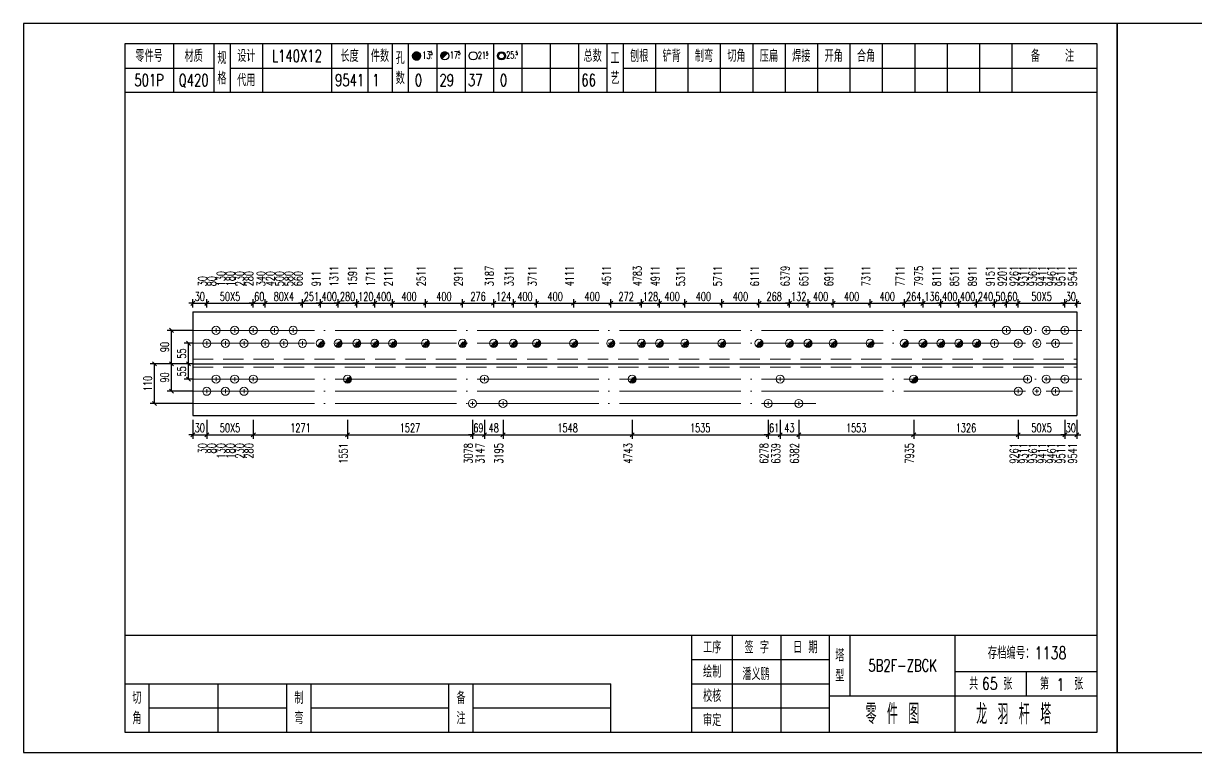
# Model space of a CAD drawing. Header units: millimetres. Extents: x 0 to 30240, y -10896 to -1348.
# Drawn here: x 0 to 289.6, y -3906.9 to -3726.9 of the extents above; entities that cross this region are included whole.
import ezdxf
from ezdxf.enums import TextEntityAlignment as Align

# ---------------------------------------------------------------- set-up
doc = ezdxf.new("R2010")
doc.units = ezdxf.units.MM
doc.header["$LTSCALE"] = 20
doc.header["$PDMODE"] = 1
doc.linetypes.add('DASHDOT2X', pattern=[1.75, 1.5, -0.125, 0, -0.125])
doc.linetypes.add('HIDDEN', pattern=[0.375, 0.25, -0.125])
for name, color, linetype, lineweight in [('1', 7, 'Continuous', 25), ('11', 3, 'Continuous', 13), ('2', 1, 'HIDDEN', 13), ('5', 1, 'Continuous', 13), ('7', 2, 'DASHDOT2X', 13)]:
    doc.layers.add(name, color=color, linetype=linetype, lineweight=lineweight)
doc.styles.get("Standard").update_dxf_attribs({"font": 'simplex', "width": 0.7, "bigfont": 'gbhzfs.shx'})
doc.styles.add('SYMBOL_TXT', font='txt.shx', dxfattribs={"width": 0.6})
doc.styles.add('TITLE_TXT', font='simplex.shx', dxfattribs={"width": 0.75, "height": 2.5, "bigfont": 'gbhzfs.shx'})
doc.dimstyles.get("Standard").update_dxf_attribs({"dimtxt": 2.1, "dimasz": 1, "dimexe": 1.05, "dimexo": 0, "dimgap": 0.63, "dimtad": 1, "dimzin": 0, "dimdsep": 46, "dimtxsty": 'standard', "dimblk": 'OBLIQUE', "dimblk1": 'OBLIQUE', "dimblk2": 'OBLIQUE', "dimcen": 0.09, "dimadec": 0, "dimazin": 0, "dimtfac": 1, "dimtdec": 1, "dimtix": 1, "dimtmove": 0, "dimatfit": 3, "dimfxl": 0, "dimtolj": 1, "dimtzin": 0, "dimarcsym": 0})
pattern_1 = [(0, (-3, 0), (0, 0.0125), [])]

# ---------------------------------------------------------------- blocks, each defined once
blk = doc.blocks.new('M12_HOLE')
h = blk.add_hatch()
h.set_pattern_fill('LINE', scale=0.1, style=0)
h.set_pattern_definition(pattern_1)
h.paths.add_polyline_path([(-5, 0, 1), (-1, 0, 1)])
at = {"color": 7}
blk.add_circle((-3, 0), 2, dxfattribs=at)
at = {"color": 7, "attachment_point": 1, "style": 'SYMBOL_TXT'}
for s, insert, char_height, width in [('13\\f??|b0|i0|c0|p54;.', (-0.12, 2.11), 3.5, 5.7075), ('5', (3.74, 2.26), 1.8, 2.9309)]:
    blk.add_mtext(s, dxfattribs=dict(at, insert=insert, char_height=char_height, width=width))
blk = doc.blocks.new('M16_HOLE')
h = blk.add_hatch()
h.set_pattern_fill('LINE', scale=0.1, style=0)
h.set_pattern_definition(pattern_1)
h.paths.add_polyline_path([(-1.59, 1.41, 0.668179), (-5, 0, 0.198912), (-4.41, -1.41)])
at = {"color": 7}
blk.add_circle((-3, 0), 2, dxfattribs=at)
at = {"color": 7, "attachment_point": 1, "style": 'SYMBOL_TXT'}
for s, insert, char_height, width in [('17.', (-0.44, 2.13), 3.5, 6.3164), ('5', (3.56, 2.25), 1.8, 1.822)]:
    blk.add_mtext(s, dxfattribs=dict(at, insert=insert, char_height=char_height, width=width))
blk = doc.blocks.new('M20_HOLE')
at = {"color": 7}
blk.add_circle((-3, 0), 2, dxfattribs=at)
at = {"color": 7, "attachment_point": 1, "style": 'SYMBOL_TXT'}
for s, insert, char_height, width in [('21.', (-0.69, 2.01), 3.5, 6.0735), ('5', (3.32, 2.01), 1.8, 1.4576)]:
    blk.add_mtext(s, dxfattribs=dict(at, insert=insert, char_height=char_height, width=width))
blk = doc.blocks.new('M24_HOLE')
at = {"color": 7}
for radius in [2, 1.5]:
    blk.add_circle((-3, 0), radius, dxfattribs=at)
at = {"color": 7, "attachment_point": 1, "style": 'SYMBOL_TXT'}
for s, insert, char_height, width in [('25.', (-0.69, 2.13), 3.5, 2.4294), ('5', (3.93, 2.25), 1.8, 1.9435)]:
    blk.add_mtext(s, dxfattribs=dict(at, insert=insert, char_height=char_height, width=width))
blk = doc.blocks.new('JgCard')
for p, q in [((270, 180), (0, 180)), ((0, 180), (0, 0)), ((270, 0), (270, 180)), ((265, 175), (25, 175)), ((25, 175), (25, 5)), ((37, 175), (37, 163)), ((47, 175), (47, 163)), ((51, 175), (51, 163)), ((59, 175), (59, 163)), ((76, 175), (76, 163)), ((85, 175), (85, 163)), ((91, 175), (91, 163)), ((95, 175), (95, 163)), ((102, 175), (102, 163)), ((109, 175), (109, 163)), ((116, 175), (116, 163)), ((123, 175), (123, 163)), ((130, 175), (130, 163)), ((137, 175), (137, 163)), ((144, 175), (144, 163)), ((148, 175), (148, 163)), ((156, 175), (156, 163)), ((164, 175), (164, 163)), ((172, 175), (172, 163)), ((180, 175), (180, 163)), ((188, 175), (188, 163)), ((196, 175), (196, 163)), ((204, 175), (204, 163)), ((212, 175), (212, 163)), ((220, 175), (220, 163)), ((228, 175), (228, 163)), ((236, 175), (236, 163)), ((244, 175), (244, 163)), ((265, 5), (265, 175)), ((25, 169), (47, 169)), ((51, 169), (91, 169)), ((95, 169), (144, 169)), ((148, 169), (265, 169)), ((25, 163), (265, 163)), ((25, 29), (265, 29)), ((165, 5), (165, 29)), ((175, 5), (175, 29)), ((187, 5), (187, 29)), ((199, 5), (199, 29)), ((204, 29), (204, 14)), ((230, 5), (230, 29)), ((165, 23), (199, 23)), ((230, 20), (265, 20)), ((247.5, 20), (247.5, 14)), ((25, 17), (145, 17)), ((31, 5), (31, 17)), ((48, 17), (48, 5)), ((65, 5), (65, 17)), ((71, 5), (71, 17)), ((105, 5), (105, 17)), ((111, 5), (111, 17)), ((145, 5), (145, 17)), ((165, 17), (199, 17)), ((199, 14), (265, 14)), ((31, 11), (65, 11)), ((71, 11), (105, 11)), ((111, 11), (145, 11)), ((165, 11), (199, 11)), ((25, 5), (265, 5)), ((0, 0), (270, 0))]:
    blk.add_line(p, q)
blk.add_lwpolyline([(96.03, 171.99, -1), (98.03, 171.99, -1)], format="xyb", close=True)
blk.add_point((145, 96))
at = {"xscale": 0.5, "yscale": 0.5, "zscale": 0.5}
for name, p in [('M12_HOLE', (98.53, 171.99)), ('M16_HOLE', (105.5, 172)), ('M20_HOLE', (112.5, 172)), ('M24_HOLE', (119.5, 172))]:
    blk.add_blockref(name, p, dxfattribs=at)
at = {"style": 'TITLE_TXT', "width": 0.75}
for s, height, p in [('存档编号：1138', 3.076, (238.02, 23.07)), ('潘义鹏', 3, (177.45, 17.91)), ('龙 羽 杆 塔', 5, (235.17, 6.97))]:
    blk.add_text(s, height=height, dxfattribs=at).set_placement(p)
at = {"attachment_point": 5, "style": 'TITLE_TXT'}
for s, insert, char_height, width in [('零件号', (31, 172), 3, 15), ('材质', (42, 172), 3, 8), ('设计', (55, 172), 3, 8), ('长度', (80.5, 172), 3, 8), ('件数', (88, 172), 3, 6), ('总数', (140.5, 172), 3, 7), ('刨根', (152, 172), 3, 8), ('铲背', (160, 172), 3, 8), ('制弯', (168, 172), 3, 8), ('切角', (176, 172), 3, 8), ('压扁', (184, 172), 3, 8), ('焊接', (192, 172), 3, 8), ('开角', (200, 172), 3, 8), ('合角', (208, 172), 3, 8), ('备    注', (254, 172), 3, 22), ('工\\P艺', (146, 169), 3, 4), ('规格', (49, 169), 3, 4), ('孔数', (93, 169), 3, 4), ('代用', (55, 166), 3, 8), ('工序', (170, 26), 3, 10), ('签 字', (181, 26), 3, 12), ('日 期', (193, 26), 3, 12), ('塔\\P型', (201.5, 21.5), 3, 5), ('绘制', (170, 20), 3, 10), ('共    张', (238.75, 17), 3, 17.5), ('第    张', (256.25, 17), 3, 17.5), ('切\\P角', (28, 11), 3, 6), ('制\\P弯', (68, 11), 3, 6), ('备\\P注', (108, 11), 3, 6), ('校核', (170, 14), 3, 10), ('零 件 图', (214.5, 9.5), 5, 31), ('审定', (170, 8), 3, 10)]:
    blk.add_mtext(s, dxfattribs=dict(at, insert=insert, char_height=char_height, width=width))
blk = doc.blocks.new('_Oblique')
at = {"color": 0, "linetype": 'ByBlock', "lineweight": -2}
blk.add_line((-0.5, -0.5), (0.5, 0.5), dxfattribs=at)
blk = doc.blocks.new('*D6525')
at = {"layer": '11', "color": 0, "lineweight": -2}
for p, q in [((257.06, -3796), (256.06, -3796)), ((257.06, -3797.05), (257.06, -3794.95)), ((257.06, -3796), (260, -3796)), ((260, -3797.05), (260, -3794.95)), ((260, -3796), (261, -3796))]:
    blk.add_line(p, q, dxfattribs=at)
at = {"layer": 'Defpoints', "color": 0}
for p in [(260, -3796), (257.06, -3797.05), (260, -3797.05)]:
    blk.add_point(p, dxfattribs=at)
at = {"layer": '11', "color": 0, "lineweight": -2}
blk.add_blockref('_Oblique', (257.06, -3796), dxfattribs=at)
at = {"layer": '11', "color": 0, "lineweight": -2, "rotation": 180}
blk.add_blockref('_Oblique', (260, -3796), dxfattribs=at)
at = {"layer": '11', "color": 0, "insert": (258.53, -3794.32), "char_height": 2.1, "attachment_point": 5}
blk.add_mtext('\\A1;30', dxfattribs=at)
blk = doc.blocks.new('*D6527')
at = {"layer": '11', "color": 0, "lineweight": -2}
for p, q in [((242.62, -3796), (241.62, -3796)), ((242.62, -3797.05), (242.62, -3794.95)), ((242.62, -3796), (245.56, -3796)), ((245.56, -3797.05), (245.56, -3794.95)), ((245.56, -3796), (246.56, -3796))]:
    blk.add_line(p, q, dxfattribs=at)
at = {"layer": 'Defpoints', "color": 0}
for p in [(245.56, -3796), (242.62, -3797.05), (245.56, -3797.05)]:
    blk.add_point(p, dxfattribs=at)
at = {"layer": '11', "color": 0, "lineweight": -2}
blk.add_blockref('_Oblique', (242.62, -3796), dxfattribs=at)
at = {"layer": '11', "color": 0, "lineweight": -2, "rotation": 180}
blk.add_blockref('_Oblique', (245.56, -3796), dxfattribs=at)
at = {"layer": '11', "color": 0, "insert": (244.09, -3794.32), "char_height": 2.1, "attachment_point": 5}
blk.add_mtext('\\A1;60', dxfattribs=at)
blk = doc.blocks.new('*D6528')
at = {"layer": '11', "color": 0, "lineweight": -2}
for p, q in [((239.68, -3796), (238.68, -3796)), ((239.68, -3797.05), (239.68, -3794.95)), ((239.68, -3796), (242.62, -3796)), ((242.62, -3797.05), (242.62, -3794.95)), ((242.62, -3796), (243.62, -3796))]:
    blk.add_line(p, q, dxfattribs=at)
at = {"layer": 'Defpoints', "color": 0}
for p in [(242.62, -3796), (239.68, -3797.05), (242.62, -3797.05)]:
    blk.add_point(p, dxfattribs=at)
at = {"layer": '11', "color": 0, "lineweight": -2}
blk.add_blockref('_Oblique', (239.68, -3796), dxfattribs=at)
at = {"layer": '11', "color": 0, "lineweight": -2, "rotation": 180}
blk.add_blockref('_Oblique', (242.62, -3796), dxfattribs=at)
at = {"layer": '11', "color": 0, "insert": (241.15, -3794.32), "char_height": 2.1, "attachment_point": 5}
blk.add_mtext('\\A1;50', dxfattribs=at)
blk = doc.blocks.new('*D6529')
at = {"layer": '11', "color": 0, "lineweight": -2}
for p, q in [((235.27, -3796), (234.27, -3796)), ((235.27, -3797.05), (235.27, -3794.95)), ((235.27, -3796), (239.68, -3796)), ((239.68, -3797.05), (239.68, -3794.95)), ((239.68, -3796), (240.68, -3796))]:
    blk.add_line(p, q, dxfattribs=at)
at = {"layer": 'Defpoints', "color": 0}
for p in [(239.68, -3796), (235.27, -3797.05), (239.68, -3797.05)]:
    blk.add_point(p, dxfattribs=at)
at = {"layer": '11', "color": 0, "lineweight": -2}
blk.add_blockref('_Oblique', (235.27, -3796), dxfattribs=at)
at = {"layer": '11', "color": 0, "lineweight": -2, "rotation": 180}
blk.add_blockref('_Oblique', (239.68, -3796), dxfattribs=at)
at = {"layer": '11', "color": 0, "insert": (237.47, -3794.32), "char_height": 2.1, "attachment_point": 5}
blk.add_mtext('\\A1;240', dxfattribs=at)
blk = doc.blocks.new('*D6530')
at = {"layer": '11', "color": 0, "lineweight": -2}
for p, q in [((230.86, -3796), (229.86, -3796)), ((230.86, -3797.05), (230.86, -3794.95)), ((230.86, -3796), (235.27, -3796)), ((235.27, -3797.05), (235.27, -3794.95)), ((235.27, -3796), (236.27, -3796))]:
    blk.add_line(p, q, dxfattribs=at)
at = {"layer": 'Defpoints', "color": 0}
for p in [(235.27, -3796), (230.86, -3797.05), (235.27, -3797.05)]:
    blk.add_point(p, dxfattribs=at)
at = {"layer": '11', "color": 0, "lineweight": -2}
blk.add_blockref('_Oblique', (230.86, -3796), dxfattribs=at)
at = {"layer": '11', "color": 0, "lineweight": -2, "rotation": 180}
blk.add_blockref('_Oblique', (235.27, -3796), dxfattribs=at)
at = {"layer": '11', "color": 0, "insert": (233.06, -3794.32), "char_height": 2.1, "attachment_point": 5}
blk.add_mtext('\\A1;400', dxfattribs=at)
blk = doc.blocks.new('*D6531')
at = {"layer": '11', "color": 0, "lineweight": -2}
for p, q in [((226.45, -3796), (225.45, -3796)), ((226.45, -3797.05), (226.45, -3794.95)), ((226.45, -3796), (230.86, -3796)), ((230.86, -3797.05), (230.86, -3794.95)), ((230.86, -3796), (231.86, -3796))]:
    blk.add_line(p, q, dxfattribs=at)
at = {"layer": 'Defpoints', "color": 0}
for p in [(230.86, -3796), (226.45, -3797.05), (230.86, -3797.05)]:
    blk.add_point(p, dxfattribs=at)
at = {"layer": '11', "color": 0, "lineweight": -2}
blk.add_blockref('_Oblique', (226.45, -3796), dxfattribs=at)
at = {"layer": '11', "color": 0, "lineweight": -2, "rotation": 180}
blk.add_blockref('_Oblique', (230.86, -3796), dxfattribs=at)
at = {"layer": '11', "color": 0, "insert": (228.66, -3794.32), "char_height": 2.1, "attachment_point": 5}
blk.add_mtext('\\A1;400', dxfattribs=at)
blk = doc.blocks.new('*D6532')
at = {"layer": '11', "color": 0, "lineweight": -2}
for p, q in [((222.04, -3796), (221.04, -3796)), ((222.04, -3797.05), (222.04, -3794.95)), ((222.04, -3796), (226.45, -3796)), ((226.45, -3797.05), (226.45, -3794.95)), ((226.45, -3796), (227.45, -3796))]:
    blk.add_line(p, q, dxfattribs=at)
at = {"layer": 'Defpoints', "color": 0}
for p in [(226.45, -3796), (222.04, -3797.05), (226.45, -3797.05)]:
    blk.add_point(p, dxfattribs=at)
at = {"layer": '11', "color": 0, "lineweight": -2}
blk.add_blockref('_Oblique', (222.04, -3796), dxfattribs=at)
at = {"layer": '11', "color": 0, "lineweight": -2, "rotation": 180}
blk.add_blockref('_Oblique', (226.45, -3796), dxfattribs=at)
at = {"layer": '11', "color": 0, "insert": (224.25, -3794.32), "char_height": 2.1, "attachment_point": 5}
blk.add_mtext('\\A1;136', dxfattribs=at)
blk = doc.blocks.new('*D6533')
at = {"layer": '11', "color": 0, "lineweight": -2}
for p, q in [((217.44, -3796), (216.44, -3796)), ((217.44, -3797.05), (217.44, -3794.95)), ((217.44, -3796), (222.04, -3796)), ((222.04, -3797.05), (222.04, -3794.95)), ((222.04, -3796), (223.04, -3796))]:
    blk.add_line(p, q, dxfattribs=at)
at = {"layer": 'Defpoints', "color": 0}
for p in [(222.04, -3796), (217.44, -3797.05), (222.04, -3797.05)]:
    blk.add_point(p, dxfattribs=at)
at = {"layer": '11', "color": 0, "lineweight": -2}
blk.add_blockref('_Oblique', (217.44, -3796), dxfattribs=at)
at = {"layer": '11', "color": 0, "lineweight": -2, "rotation": 180}
blk.add_blockref('_Oblique', (222.04, -3796), dxfattribs=at)
at = {"layer": '11', "color": 0, "insert": (219.74, -3794.32), "char_height": 2.1, "attachment_point": 5}
blk.add_mtext('\\A1;264', dxfattribs=at)
blk = doc.blocks.new('*D6537')
at = {"layer": '11', "color": 0, "lineweight": -2}
for p, q in [((189.07, -3796), (188.07, -3796)), ((189.07, -3797.05), (189.07, -3794.95)), ((189.07, -3796), (193.67, -3796)), ((193.67, -3797.05), (193.67, -3794.95)), ((193.67, -3796), (194.67, -3796))]:
    blk.add_line(p, q, dxfattribs=at)
at = {"layer": 'Defpoints', "color": 0}
for p in [(193.67, -3796), (189.07, -3797.05), (193.67, -3797.05)]:
    blk.add_point(p, dxfattribs=at)
at = {"layer": '11', "color": 0, "lineweight": -2}
blk.add_blockref('_Oblique', (189.07, -3796), dxfattribs=at)
at = {"layer": '11', "color": 0, "lineweight": -2, "rotation": 180}
blk.add_blockref('_Oblique', (193.67, -3796), dxfattribs=at)
at = {"layer": '11', "color": 0, "insert": (191.37, -3794.32), "char_height": 2.1, "attachment_point": 5}
blk.add_mtext('\\A1;132', dxfattribs=at)
blk = doc.blocks.new('*D6542')
at = {"layer": '11', "color": 0, "lineweight": -2}
for p, q in [((152.57, -3796), (151.57, -3796)), ((152.57, -3797.05), (152.57, -3794.95)), ((152.57, -3796), (156.98, -3796)), ((156.98, -3797.05), (156.98, -3794.95)), ((156.98, -3796), (157.98, -3796))]:
    blk.add_line(p, q, dxfattribs=at)
at = {"layer": 'Defpoints', "color": 0}
for p in [(156.98, -3796), (152.57, -3797.05), (156.98, -3797.05)]:
    blk.add_point(p, dxfattribs=at)
at = {"layer": '11', "color": 0, "lineweight": -2}
blk.add_blockref('_Oblique', (152.57, -3796), dxfattribs=at)
at = {"layer": '11', "color": 0, "lineweight": -2, "rotation": 180}
blk.add_blockref('_Oblique', (156.98, -3796), dxfattribs=at)
at = {"layer": '11', "color": 0, "insert": (154.77, -3794.32), "char_height": 2.1, "attachment_point": 5}
blk.add_mtext('\\A1;128', dxfattribs=at)
blk = doc.blocks.new('*D6551')
at = {"layer": '11', "color": 0, "lineweight": -2}
for p, q in [((86.71, -3796), (85.71, -3796)), ((86.71, -3797.05), (86.71, -3794.95)), ((86.71, -3796), (91.12, -3796)), ((91.12, -3797.05), (91.12, -3794.95)), ((91.12, -3796), (92.12, -3796))]:
    blk.add_line(p, q, dxfattribs=at)
at = {"layer": 'Defpoints', "color": 0}
for p in [(91.12, -3796), (86.71, -3797.05), (91.12, -3797.05)]:
    blk.add_point(p, dxfattribs=at)
at = {"layer": '11', "color": 0, "lineweight": -2}
blk.add_blockref('_Oblique', (86.71, -3796), dxfattribs=at)
at = {"layer": '11', "color": 0, "lineweight": -2, "rotation": 180}
blk.add_blockref('_Oblique', (91.12, -3796), dxfattribs=at)
at = {"layer": '11', "color": 0, "insert": (88.91, -3794.32), "char_height": 2.1, "attachment_point": 5}
blk.add_mtext('\\A1;400', dxfattribs=at)
blk = doc.blocks.new('*D6552')
at = {"layer": '11', "color": 0, "lineweight": -2}
for p, q in [((82.3, -3796), (81.3, -3796)), ((82.3, -3797.05), (82.3, -3794.95)), ((82.3, -3796), (86.71, -3796)), ((86.71, -3797.05), (86.71, -3794.95)), ((86.71, -3796), (87.71, -3796))]:
    blk.add_line(p, q, dxfattribs=at)
at = {"layer": 'Defpoints', "color": 0}
for p in [(86.71, -3796), (82.3, -3797.05), (86.71, -3797.05)]:
    blk.add_point(p, dxfattribs=at)
at = {"layer": '11', "color": 0, "lineweight": -2}
blk.add_blockref('_Oblique', (82.3, -3796), dxfattribs=at)
at = {"layer": '11', "color": 0, "lineweight": -2, "rotation": 180}
blk.add_blockref('_Oblique', (86.71, -3796), dxfattribs=at)
at = {"layer": '11', "color": 0, "insert": (84.5, -3794.32), "char_height": 2.1, "attachment_point": 5}
blk.add_mtext('\\A1;120', dxfattribs=at)
blk = doc.blocks.new('*D6553')
at = {"layer": '11', "color": 0, "lineweight": -2}
for p, q in [((77.7, -3796), (76.7, -3796)), ((77.7, -3797.05), (77.7, -3794.95)), ((77.7, -3796), (82.3, -3796)), ((82.3, -3797.05), (82.3, -3794.95)), ((82.3, -3796), (83.3, -3796))]:
    blk.add_line(p, q, dxfattribs=at)
at = {"layer": 'Defpoints', "color": 0}
for p in [(82.3, -3796), (77.7, -3797.05), (82.3, -3797.05)]:
    blk.add_point(p, dxfattribs=at)
at = {"layer": '11', "color": 0, "lineweight": -2}
blk.add_blockref('_Oblique', (77.7, -3796), dxfattribs=at)
at = {"layer": '11', "color": 0, "lineweight": -2, "rotation": 180}
blk.add_blockref('_Oblique', (82.3, -3796), dxfattribs=at)
at = {"layer": '11', "color": 0, "insert": (80, -3794.32), "char_height": 2.1, "attachment_point": 5}
blk.add_mtext('\\A1;280', dxfattribs=at)
blk = doc.blocks.new('*D6554')
at = {"layer": '11', "color": 0, "lineweight": -2}
for p, q in [((73.29, -3796), (72.29, -3796)), ((73.29, -3797.05), (73.29, -3794.95)), ((73.29, -3796), (77.7, -3796)), ((77.7, -3797.05), (77.7, -3794.95)), ((77.7, -3796), (78.7, -3796))]:
    blk.add_line(p, q, dxfattribs=at)
at = {"layer": 'Defpoints', "color": 0}
for p in [(77.7, -3796), (73.29, -3797.05), (77.7, -3797.05)]:
    blk.add_point(p, dxfattribs=at)
at = {"layer": '11', "color": 0, "lineweight": -2}
blk.add_blockref('_Oblique', (73.29, -3796), dxfattribs=at)
at = {"layer": '11', "color": 0, "lineweight": -2, "rotation": 180}
blk.add_blockref('_Oblique', (77.7, -3796), dxfattribs=at)
at = {"layer": '11', "color": 0, "insert": (75.5, -3794.32), "char_height": 2.1, "attachment_point": 5}
blk.add_mtext('\\A1;400', dxfattribs=at)
blk = doc.blocks.new('*D6555')
at = {"layer": '11', "color": 0, "lineweight": -2}
for p, q in [((68.88, -3796), (67.88, -3796)), ((68.88, -3797.05), (68.88, -3794.95)), ((68.88, -3796), (73.29, -3796)), ((73.29, -3797.05), (73.29, -3794.95)), ((73.29, -3796), (74.29, -3796))]:
    blk.add_line(p, q, dxfattribs=at)
at = {"layer": 'Defpoints', "color": 0}
for p in [(73.29, -3796), (68.88, -3797.05), (73.29, -3797.05)]:
    blk.add_point(p, dxfattribs=at)
at = {"layer": '11', "color": 0, "lineweight": -2}
blk.add_blockref('_Oblique', (68.88, -3796), dxfattribs=at)
at = {"layer": '11', "color": 0, "lineweight": -2, "rotation": 180}
blk.add_blockref('_Oblique', (73.29, -3796), dxfattribs=at)
at = {"layer": '11', "color": 0, "insert": (71.09, -3794.32), "char_height": 2.1, "attachment_point": 5}
blk.add_mtext('\\A1;251', dxfattribs=at)
blk = doc.blocks.new('*D6557')
at = {"layer": '11', "color": 0, "lineweight": -2}
for p, q in [((56.74, -3796), (55.74, -3796)), ((56.74, -3797.05), (56.74, -3794.95)), ((56.74, -3796), (59.68, -3796)), ((59.68, -3797.05), (59.68, -3794.95)), ((59.68, -3796), (60.68, -3796))]:
    blk.add_line(p, q, dxfattribs=at)
at = {"layer": 'Defpoints', "color": 0}
for p in [(59.68, -3796), (56.74, -3797.05), (59.68, -3797.05)]:
    blk.add_point(p, dxfattribs=at)
at = {"layer": '11', "color": 0, "lineweight": -2}
blk.add_blockref('_Oblique', (56.74, -3796), dxfattribs=at)
at = {"layer": '11', "color": 0, "lineweight": -2, "rotation": 180}
blk.add_blockref('_Oblique', (59.68, -3796), dxfattribs=at)
at = {"layer": '11', "color": 0, "insert": (58.21, -3794.32), "char_height": 2.1, "attachment_point": 5}
blk.add_mtext('\\A1;60', dxfattribs=at)
blk = doc.blocks.new('*D6559')
at = {"layer": '11', "color": 0, "lineweight": -2}
for p, q in [((41.8, -3796), (40.8, -3796)), ((41.8, -3797.05), (41.8, -3794.95)), ((41.8, -3796), (45.24, -3796)), ((45.24, -3797.05), (45.24, -3794.95)), ((45.24, -3796), (46.24, -3796))]:
    blk.add_line(p, q, dxfattribs=at)
at = {"layer": 'Defpoints', "color": 0}
for p in [(45.24, -3796), (41.8, -3797.05), (45.24, -3797.05)]:
    blk.add_point(p, dxfattribs=at)
at = {"layer": '11', "color": 0, "lineweight": -2}
blk.add_blockref('_Oblique', (41.8, -3796), dxfattribs=at)
at = {"layer": '11', "color": 0, "lineweight": -2, "rotation": 180}
blk.add_blockref('_Oblique', (45.24, -3796), dxfattribs=at)
at = {"layer": '11', "color": 0, "insert": (43.52, -3794.32), "char_height": 2.1, "attachment_point": 5}
blk.add_mtext('\\A1;30', dxfattribs=at)
blk = doc.blocks.new('*D6560')
at = {"layer": '11', "color": 0, "lineweight": -2}
for p, q in [((257.06, -3824.77), (257.06, -3829.49)), ((260, -3824.77), (260, -3829.49)), ((257.06, -3828.44), (256.06, -3828.44)), ((257.06, -3828.44), (260, -3828.44)), ((260, -3828.44), (261, -3828.44))]:
    blk.add_line(p, q, dxfattribs=at)
at = {"layer": 'Defpoints', "color": 0}
for p in [(257.06, -3824.77), (260, -3824.77), (260, -3828.44)]:
    blk.add_point(p, dxfattribs=at)
at = {"layer": '11', "color": 0, "lineweight": -2}
blk.add_blockref('_Oblique', (257.06, -3828.44), dxfattribs=at)
at = {"layer": '11', "color": 0, "lineweight": -2, "rotation": 180}
blk.add_blockref('_Oblique', (260, -3828.44), dxfattribs=at)
at = {"layer": '11', "color": 0, "insert": (258.53, -3826.76), "char_height": 2.1, "attachment_point": 5}
blk.add_mtext('\\A1;30', dxfattribs=at)
blk = doc.blocks.new('*D6565')
at = {"layer": '11', "color": 0, "lineweight": -2}
for p, q in [((183.83, -3824.77), (183.83, -3829.49)), ((186.77, -3824.77), (186.77, -3829.49)), ((183.83, -3828.44), (182.83, -3828.44)), ((183.83, -3828.44), (186.77, -3828.44)), ((186.77, -3828.44), (187.77, -3828.44))]:
    blk.add_line(p, q, dxfattribs=at)
at = {"layer": 'Defpoints', "color": 0}
for p in [(183.83, -3824.77), (186.77, -3824.77), (186.77, -3828.44)]:
    blk.add_point(p, dxfattribs=at)
at = {"layer": '11', "color": 0, "lineweight": -2}
blk.add_blockref('_Oblique', (183.83, -3828.44), dxfattribs=at)
at = {"layer": '11', "color": 0, "lineweight": -2, "rotation": 180}
blk.add_blockref('_Oblique', (186.77, -3828.44), dxfattribs=at)
at = {"layer": '11', "color": 0, "insert": (185.3, -3826.76), "char_height": 2.1, "attachment_point": 5}
blk.add_mtext('\\A1;61', dxfattribs=at)
blk = doc.blocks.new('*D6569')
at = {"layer": '11', "color": 0, "lineweight": -2}
for p, q in [((110.83, -3824.77), (110.83, -3829.49)), ((113.77, -3824.77), (113.77, -3829.49)), ((110.83, -3828.44), (109.83, -3828.44)), ((110.83, -3828.44), (113.77, -3828.44)), ((113.77, -3828.44), (114.77, -3828.44))]:
    blk.add_line(p, q, dxfattribs=at)
at = {"layer": 'Defpoints', "color": 0}
for p in [(110.83, -3824.77), (113.77, -3824.77), (113.77, -3828.44)]:
    blk.add_point(p, dxfattribs=at)
at = {"layer": '11', "color": 0, "lineweight": -2}
blk.add_blockref('_Oblique', (110.83, -3828.44), dxfattribs=at)
at = {"layer": '11', "color": 0, "lineweight": -2, "rotation": 180}
blk.add_blockref('_Oblique', (113.77, -3828.44), dxfattribs=at)
at = {"layer": '11', "color": 0, "insert": (112.3, -3826.76), "char_height": 2.1, "attachment_point": 5}
blk.add_mtext('\\A1;69', dxfattribs=at)
blk = doc.blocks.new('*D6573')
at = {"layer": '11', "color": 0, "lineweight": -2}
for p, q in [((41.8, -3824.77), (41.8, -3829.49)), ((45.24, -3824.77), (45.24, -3829.49)), ((41.8, -3828.44), (40.8, -3828.44)), ((41.8, -3828.44), (45.24, -3828.44)), ((45.24, -3828.44), (46.24, -3828.44))]:
    blk.add_line(p, q, dxfattribs=at)
at = {"layer": 'Defpoints', "color": 0}
for p in [(41.8, -3824.77), (45.24, -3824.77), (45.24, -3828.44)]:
    blk.add_point(p, dxfattribs=at)
at = {"layer": '11', "color": 0, "lineweight": -2}
blk.add_blockref('_Oblique', (41.8, -3828.44), dxfattribs=at)
at = {"layer": '11', "color": 0, "lineweight": -2, "rotation": 180}
blk.add_blockref('_Oblique', (45.24, -3828.44), dxfattribs=at)
at = {"layer": '11', "color": 0, "insert": (43.52, -3826.76), "char_height": 2.1, "attachment_point": 5}
blk.add_mtext('\\A1;30', dxfattribs=at)
blk = doc.blocks.new('M20')
for p, q in [((-0.5, 0), (0.5, 0)), ((0, -0.5), (0, 0.5))]:
    blk.add_line(p, q)
blk.add_circle((0, 0), 1)
blk = doc.blocks.new('M16')
for p, q in [((-0.71, -0.71), (0.71, 0.71)), ((-0.4, 0), (0.4, 0)), ((0, 0.4), (0, -0.4))]:
    blk.add_line(p, q)
blk.add_circle((0, 0), 1)
for radius in [0.8, 0.6, 0.4, 0.2]:
    blk.add_arc((0, 0), radius, 225, 45)

msp = doc.modelspace()

# ---------------------------------------------------------------- linework, layer by layer
at = {"layer": '1'}
for p, q in [((41.8, -3798.096), (260, -3798.096)), ((41.8, -3798.096), (41.8, -3823.716)), ((260, -3798.096), (260, -3823.716)), ((41.8, -3810.906), (260, -3810.906)), ((41.8, -3823.716), (260, -3823.716))]:
    msp.add_line(p, q, dxfattribs=at)
at = {"layer": '2'}
for p, q in [((41.8, -3809.808), (260, -3809.808)), ((41.8, -3811.737), (260, -3811.737))]:
    msp.add_line(p, q, dxfattribs=at)
at = {"layer": '7'}
for p, q in [((41.8, -3802.671), (261.26, -3802.671)), ((41.8, -3805.873), (258.96, -3805.873)), ((41.8, -3814.716), (261.26, -3814.716)), ((41.8, -3817.716), (258.96, -3817.716)), ((41.8, -3820.716), (195.566, -3820.716))]:
    msp.add_line(p, q, dxfattribs=at)

# ---------------------------------------------------------------- block references
at = {"layer": '1'}
for p in [(0, -3906.906), (270, -3906.906)]:
    msp.add_blockref('JgCard', p, dxfattribs=at)
at = {"layer": '5'}
for name, p in [('M20', (47.54, -3802.671)), ('M20', (52.14, -3802.671)), ('M20', (56.74, -3802.671)), ('M20', (61.98, -3802.671)), ('M20', (66.58, -3802.671)), ('M20', (242.62, -3802.671)), ('M20', (247.86, -3802.671)), ('M20', (252.46, -3802.671)), ('M20', (257.06, -3802.671)), ('M20', (45.24, -3805.873)), ('M20', (49.84, -3805.873)), ('M20', (54.44, -3805.873)), ('M20', (59.68, -3805.873)), ('M20', (64.28, -3805.873)), ('M20', (68.88, -3805.873)), ('M16', (73.29, -3805.873)), ('M16', (77.7, -3805.873)), ('M16', (82.3, -3805.873)), ('M16', (86.71, -3805.873)), ('M16', (91.12, -3805.873)), ('M16', (99.224, -3805.873)), ('M16', (108.372, -3805.873)), ('M16', (116.069, -3805.873)), ('M16', (120.936, -3805.873)), ('M16', (126.667, -3805.873)), ('M16', (135.814, -3805.873)), ('M16', (144.962, -3805.873)), ('M16', (152.568, -3805.873)), ('M16', (156.978, -3805.873)), ('M16', (163.257, -3805.873)), ('M16', (172.405, -3805.873)), ('M16', (181.552, -3805.873)), ('M16', (189.066, -3805.873)), ('M16', (193.666, -3805.873)), ('M16', (199.848, -3805.873)), ('M16', (208.995, -3805.873)), ('M16', (217.44, -3805.873)), ('M16', (222.04, -3805.873)), ('M16', (226.45, -3805.873)), ('M16', (230.86, -3805.873)), ('M16', (235.27, -3805.873)), ('M20', (239.68, -3805.873)), ('M20', (245.56, -3805.873)), ('M20', (250.16, -3805.873)), ('M20', (254.76, -3805.873)), ('M20', (47.54, -3814.716)), ('M20', (52.14, -3814.716)), ('M20', (56.74, -3814.716)), ('M16', (80, -3814.716)), ('M20', (113.769, -3814.716)), ('M16', (150.268, -3814.716)), ('M20', (186.766, -3814.716)), ('M16', (219.74, -3814.716)), ('M20', (247.86, -3814.716)), ('M20', (252.46, -3814.716)), ('M20', (257.06, -3814.716)), ('M20', (45.24, -3817.716)), ('M20', (49.84, -3817.716)), ('M20', (54.44, -3817.716)), ('M20', (245.56, -3817.716)), ('M20', (250.16, -3817.716)), ('M20', (254.76, -3817.716)), ('M20', (110.829, -3820.716)), ('M20', (118.369, -3820.716)), ('M20', (183.826, -3820.716)), ('M20', (191.366, -3820.716))]:
    msp.add_blockref(name, p, dxfattribs=at)

# ---------------------------------------------------------------- texts
at = {"style": 'TITLE_TXT', "width": 0.75}
for s, p in [('65', (236.596, -3891.37)), ('1', (254.966, -3891.634))]:
    msp.add_text(s, height=3, dxfattribs=at).set_placement(p)
at = {"layer": '1', "width": 0.7}
for s, p in [('L140X12', (67.5, -3734.906)), ('501P', (31, -3740.906)), ('Q420', (42, -3740.906)), ('9541', (80.5, -3740.906)), ('1', (87, -3740.906)), ('0', (97.5, -3740.906)), ('29', (104.5, -3740.906)), ('37', (111.5, -3740.906)), ('0', (118.5, -3740.906)), ('66', (139.5, -3740.906))]:
    msp.add_text(s, height=3, dxfattribs=at).set_placement(p, align=Align.MIDDLE_CENTER)
for s, p in [('1311', (77.703, -3791.796)), ('1591', (82.288, -3791.796)), ('1711', (86.713, -3791.796)), ('2111', (91.126, -3791.796)), ('2511', (99.231, -3791.796)), ('2911', (108.376, -3791.796)), ('3187', (116.063, -3791.796)), ('3311', (120.94, -3791.796)), ('3711', (126.674, -3791.796)), ('4111', (135.821, -3791.796)), ('4511', (144.969, -3791.796)), ('4783', (152.564, -3791.796)), ('4911', (156.982, -3791.796)), ('5311', (163.264, -3791.796)), ('5711', (172.412, -3791.796)), ('6111', (181.557, -3791.796)), ('6379', (189.063, -3791.796)), ('6511', (193.671, -3791.796)), ('6911', (199.855, -3791.796)), ('7311', (209.002, -3791.796)), ('7711', (217.443, -3791.796)), ('7975', (222.038, -3791.796)), ('8111', (226.453, -3791.796)), ('8511', (230.863, -3791.796)), ('8911', (235.276, -3791.796)), ('9151', (239.698, -3791.796)), ('9201', (242.635, -3791.796)), ('9261', (245.574, -3791.796)), ('9311', (247.874, -3791.796)), ('9361', (250.174, -3791.796)), ('9411', (252.474, -3791.796)), ('9461', (254.774, -3791.796)), ('9511', (257.09, -3791.796)), ('9541', (260, -3791.796)), ('30', (45.24, -3791.796)), ('80', (47.54, -3791.796)), ('130', (49.84, -3791.796)), ('180', (52.14, -3791.796)), ('230', (54.44, -3791.796)), ('280', (56.74, -3791.796)), ('340', (59.68, -3791.796)), ('420', (61.98, -3791.796)), ('500', (64.28, -3791.796)), ('580', (66.58, -3791.796)), ('660', (68.88, -3791.796)), ('911', (73.293, -3791.796))]:
    msp.add_text(s, height=2.1, rotation=90, dxfattribs=at).set_placement(p)
for s, p in [('30', (45.24, -3830.541)), ('80', (47.54, -3830.541)), ('130', (49.84, -3830.541)), ('180', (52.14, -3830.541)), ('230', (54.44, -3830.541)), ('280', (56.74, -3830.541)), ('3078', (110.847, -3830.541)), ('3147', (113.769, -3830.541)), ('3195', (118.37, -3830.541)), ('4743', (150.268, -3830.541)), ('6278', (183.824, -3830.541)), ('6339', (186.766, -3830.541)), ('6382', (191.368, -3830.541)), ('7935', (219.74, -3830.541)), ('1551', (80, -3830.541)), ('9261', (245.574, -3830.541)), ('9311', (247.874, -3830.541)), ('9361', (250.174, -3830.541)), ('9411', (252.474, -3830.541)), ('9461', (254.774, -3830.541)), ('9511', (257.09, -3830.541)), ('9541', (260, -3830.541))]:
    msp.add_text(s, height=2.1, rotation=90, dxfattribs=at).set_placement(p, align=Align.RIGHT)
at = {"layer": '1', "insert": (217, -3885.406), "char_height": 3, "width": 26, "attachment_point": 5}
msp.add_mtext('5B2F-ZBCK', dxfattribs=at)

# ---------------------------------------------------------------- dimensions: what is measured, and where the dimension line sits
at = {"layer": '1'}
for base, p1, p2, text in [((36.55, -3802.671), (41.75, -3810.906), (41.75, -3802.671), '90'), ((40.75, -3805.873), (41.75, -3810.906), (41.75, -3805.873), '55'), ((32.35, -3810.906), (41.75, -3820.716), (41.75, -3810.906), '110'), ((36.55, -3810.906), (41.75, -3817.716), (41.75, -3810.906), '90'), ((40.75, -3810.906), (41.75, -3814.716), (41.75, -3810.906), '55')]:
    msp.add_linear_dim(base=base, p1=p1, p2=p2, angle=90, text=text, dimstyle='standard', dxfattribs=at).render()
at = {"layer": '11'}
for base, p1, p2, text, picture, middle in [((45.24, -3795.996), (41.8, -3797.046), (45.24, -3797.046), '30', '*D6559', (43.52, -3794.316)), ((59.68, -3795.996), (56.74, -3797.046), (59.68, -3797.046), '60', '*D6557', (58.21, -3794.316)), ((73.29, -3795.996), (68.88, -3797.046), (73.29, -3797.046), '251', '*D6555', (71.085, -3794.316)), ((77.7, -3795.996), (73.29, -3797.046), (77.7, -3797.046), '400', '*D6554', (75.495, -3794.316)), ((82.3, -3795.996), (77.7, -3797.046), (82.3, -3797.046), '280', '*D6553', (80, -3794.316)), ((86.71, -3795.996), (82.3, -3797.046), (86.71, -3797.046), '120', '*D6552', (84.505, -3794.316)), ((91.12, -3795.996), (86.71, -3797.046), (91.12, -3797.046), '400', '*D6551', (88.915, -3794.316)), ((156.978, -3795.996), (152.568, -3797.046), (156.978, -3797.046), '128', '*D6542', (154.773, -3794.316)), ((193.666, -3795.996), (189.066, -3797.046), (193.666, -3797.046), '132', '*D6537', (191.366, -3794.316)), ((222.04, -3795.996), (217.44, -3797.046), (222.04, -3797.046), '264', '*D6533', (219.74, -3794.316)), ((226.45, -3795.996), (222.04, -3797.046), (226.45, -3797.046), '136', '*D6532', (224.245, -3794.316)), ((230.86, -3795.996), (226.45, -3797.046), (230.86, -3797.046), '400', '*D6531', (228.655, -3794.316)), ((235.27, -3795.996), (230.86, -3797.046), (235.27, -3797.046), '400', '*D6530', (233.065, -3794.316)), ((239.68, -3795.996), (235.27, -3797.046), (239.68, -3797.046), '240', '*D6529', (237.475, -3794.316)), ((242.62, -3795.996), (239.68, -3797.046), (242.62, -3797.046), '50', '*D6528', (241.15, -3794.316)), ((245.56, -3795.996), (242.62, -3797.046), (245.56, -3797.046), '60', '*D6527', (244.09, -3794.316)), ((260, -3795.996), (257.06, -3797.046), (260, -3797.046), '30', '*D6525', (258.53, -3794.316)), ((45.24, -3828.441), (41.8, -3824.766), (45.24, -3824.766), '30', '*D6573', (43.52, -3826.761)), ((113.769, -3828.441), (110.829, -3824.766), (113.769, -3824.766), '69', '*D6569', (112.299, -3826.761)), ((186.766, -3828.441), (183.826, -3824.766), (186.766, -3824.766), '61', '*D6565', (185.296, -3826.761)), ((260, -3828.441), (257.06, -3824.766), (260, -3824.766), '30', '*D6560', (258.53, -3826.761))]:
    dim = msp.add_linear_dim(base=base, p1=p1, p2=p2, text=text, dimstyle='standard', dxfattribs=at)
    dim.commit()
    dim.dimension.update_dxf_attribs({"geometry": picture, "text_midpoint": middle})
for base, p1, p2, text in [((56.74, -3795.996), (45.24, -3797.046), (56.74, -3797.046), '50X5'), ((68.88, -3795.996), (59.68, -3797.046), (68.88, -3797.046), '80X4'), ((99.224, -3795.996), (91.12, -3797.046), (99.224, -3797.046), '400'), ((108.372, -3795.996), (99.224, -3797.046), (108.372, -3797.046), '400'), ((116.069, -3795.996), (108.372, -3797.046), (116.069, -3797.046), '276'), ((120.936, -3795.996), (116.069, -3797.046), (120.936, -3797.046), '124'), ((126.667, -3795.996), (120.936, -3797.046), (126.667, -3797.046), '400'), ((135.814, -3795.996), (126.667, -3797.046), (135.814, -3797.046), '400'), ((144.962, -3795.996), (135.814, -3797.046), (144.962, -3797.046), '400'), ((152.568, -3795.996), (144.962, -3797.046), (152.568, -3797.046), '272'), ((163.257, -3795.996), (156.978, -3797.046), (163.257, -3797.046), '400'), ((172.405, -3795.996), (163.257, -3797.046), (172.405, -3797.046), '400'), ((181.552, -3795.996), (172.405, -3797.046), (181.552, -3797.046), '400'), ((189.066, -3795.996), (181.552, -3797.046), (189.066, -3797.046), '268'), ((199.848, -3795.996), (193.666, -3797.046), (199.848, -3797.046), '400'), ((208.995, -3795.996), (199.848, -3797.046), (208.995, -3797.046), '400'), ((217.44, -3795.996), (208.995, -3797.046), (217.44, -3797.046), '400'), ((257.06, -3795.996), (245.56, -3797.046), (257.06, -3797.046), '50X5'), ((56.74, -3828.441), (45.24, -3824.766), (56.74, -3824.766), '50X5'), ((80, -3828.441), (56.74, -3824.766), (80, -3824.766), '1271'), ((110.829, -3828.441), (80, -3824.766), (110.829, -3824.766), '1527'), ((118.369, -3828.441), (113.769, -3824.766), (118.369, -3824.766), '48'), ((150.268, -3828.441), (118.369, -3824.766), (150.268, -3824.766), '1548'), ((183.826, -3828.441), (150.268, -3824.766), (183.826, -3824.766), '1535'), ((191.366, -3828.441), (186.766, -3824.766), (191.366, -3824.766), '43'), ((219.74, -3828.441), (191.366, -3824.766), (219.74, -3824.766), '1553'), ((245.56, -3828.441), (219.74, -3824.766), (245.56, -3824.766), '1326'), ((257.06, -3828.441), (245.56, -3824.766), (257.06, -3824.766), '50X5')]:
    msp.add_linear_dim(base=base, p1=p1, p2=p2, text=text, dimstyle='standard', dxfattribs=at).render()

doc.saveas('drawing.dxf')
